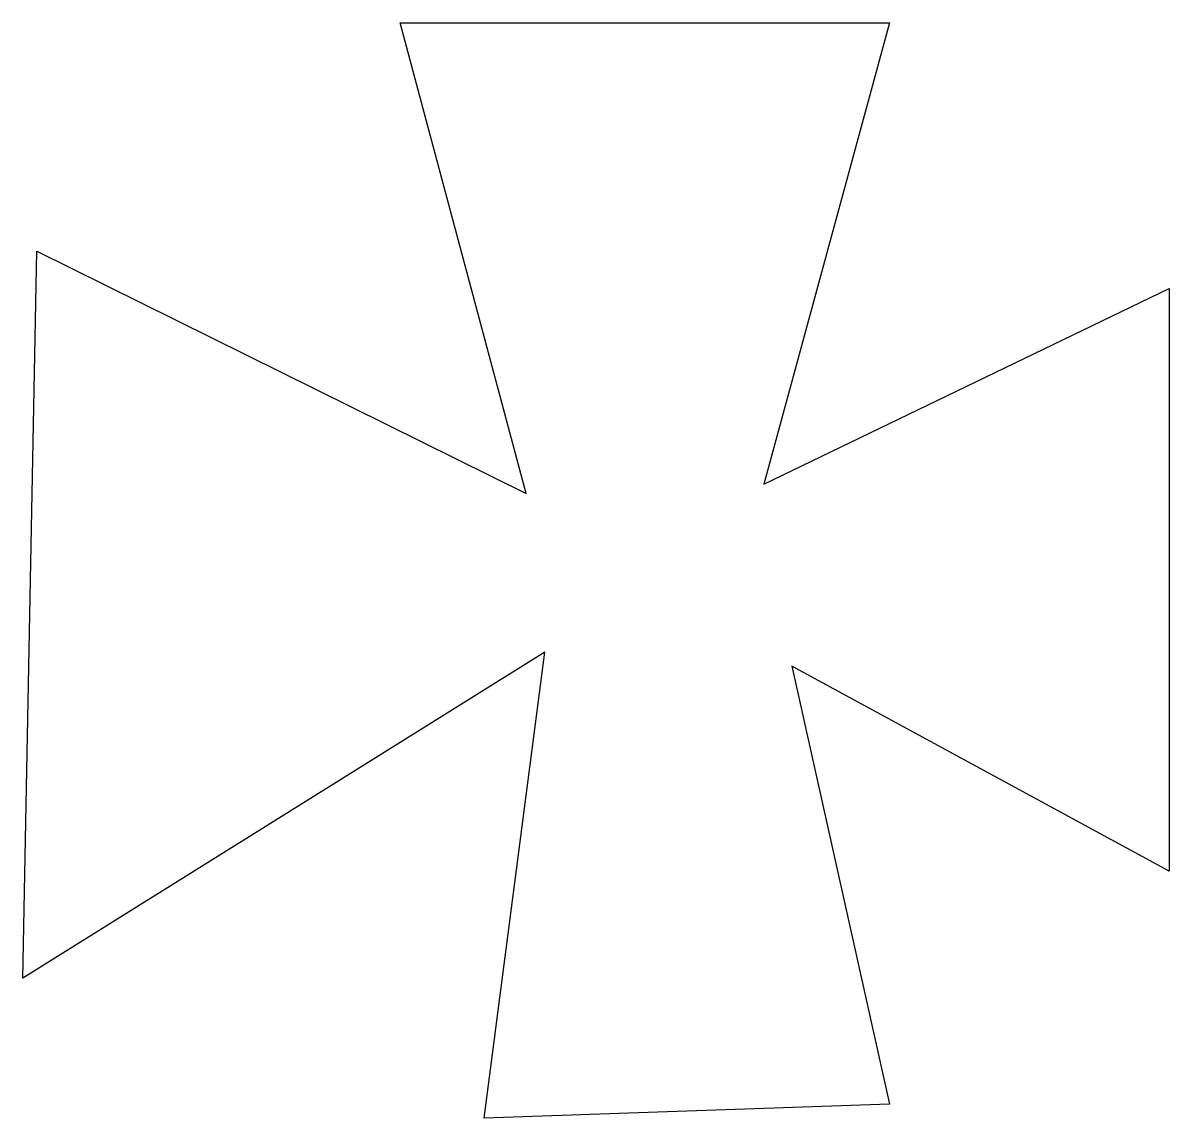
# Model space of a CAD drawing. Extents: x -0.38 to 6.33, y 1.12 to 7.53.
import ezdxf

# ---------------------------------------------------------------- set-up
doc = ezdxf.new("R2010")
doc.units = 0
doc.header["$MEASUREMENT"] = 0
doc.layers.get('0').update_dxf_attribs({"linetype": 'CONTINUOUS'})

msp = doc.modelspace()

# ---------------------------------------------------------------- linework, layer by layer
msp.add_lwpolyline([(-0.3021, 6.1909), (2.5615, 4.7727), (1.8252, 7.5273), (4.6888, 7.5273), (3.9524, 4.8273), (6.3252, 5.9727), (6.3252, 2.5636), (4.1161, 3.7636), (4.6888, 1.2), (2.3161, 1.1182), (2.6706, 3.8455), (-0.3839, 1.9364)], close=True)

doc.saveas('drawing.dxf')
